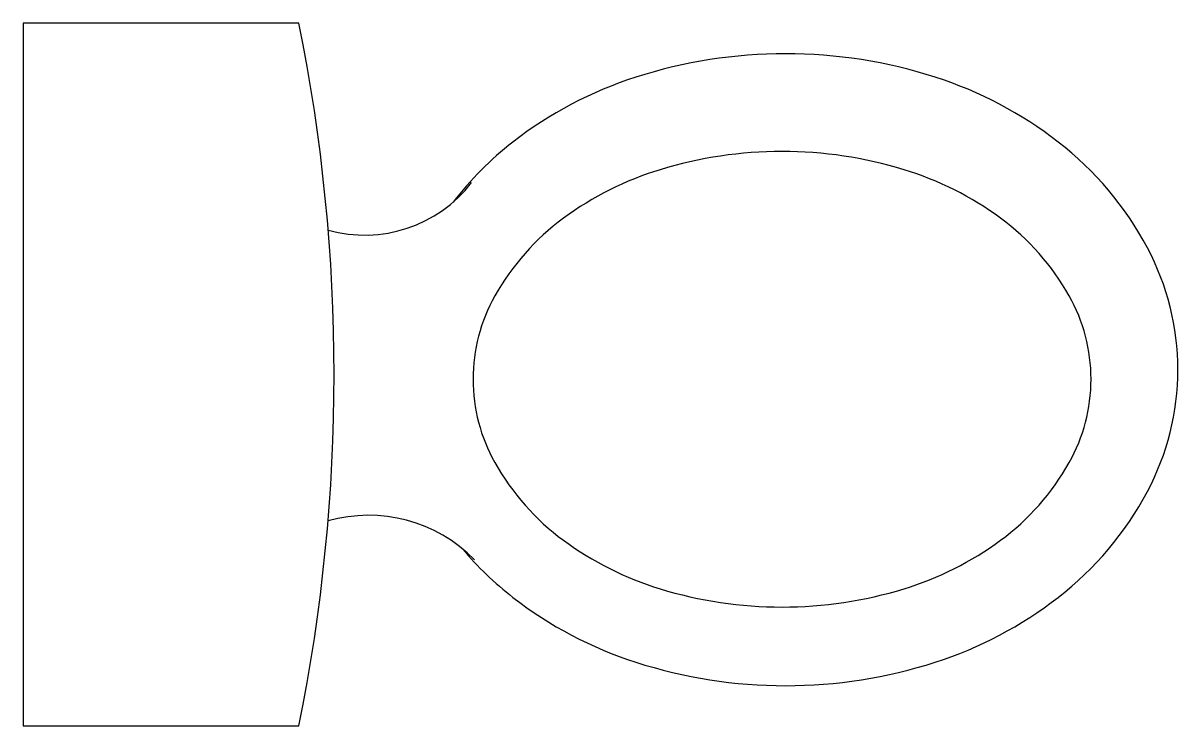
# Model space of a CAD drawing. Extents: x 0 to 676, y -206 to 206.
import ezdxf

# ---------------------------------------------------------------- set-up
doc = ezdxf.new("R2010")
doc.units = 0
doc.header["$LTSCALE"] = 100
doc.header["$MEASUREMENT"] = 0
doc.layers.get('0').update_dxf_attribs({"linetype": 'CONTINUOUS'})

msp = doc.modelspace()

# ---------------------------------------------------------------- linework, layer by layer
for points in [[(161.53, -205.83, 0.09988), (161.53, 205.83), (0, 205.83), (0, -205.83)], [(263.42, -2.78, 0.128649), (276.19, -51.59, 0.1063), (316.41, -97.12, 0.084942), (372.91, -125.53, 0.074248), (444.34, -136.19, 0.074248), (515.78, -125.53, 0.084942), (572.27, -97.12, 0.1063), (612.49, -51.59, 0.128649), (625.27, -2.78, 0.128649), (612.49, 46.03, 0.1063), (572.27, 91.56, 0.084942), (515.78, 119.97, 0.074248), (444.34, 130.64, 0.074248), (372.91, 119.97, 0.084942), (316.41, 91.56, 0.1063), (276.19, 46.03, 0.128649)]]:
    msp.add_lwpolyline(points, format="xyb", close=True)
msp.add_lwpolyline([(257.32, -102.2, 0.052767), (286.79, -130.53, 0.087488), (358.72, -168.5, 0.077956), (446.41, -182.26, 0.077956), (534.09, -168.5, 0.087488), (606.02, -130.53, 0.105517), (658.27, -68.53, 0.123124), (676.11, 2.82, 0.123124), (658.27, 74.17, 0.105517), (606.02, 136.17, 0.087488), (534.09, 174.14, 0.077956), (446.41, 187.9, 0.077956), (358.72, 174.14, 0.087488), (286.79, 136.17, 0.064207), (251.77, 100.93, 0.123124)], format="xyb")
for centre, radius, start, end in [((199.9, 161.05), 79.4, 254.4728, 322.18431), ((202.31, -168.94), 86.49, 44.23675, 105.94604)]:
    msp.add_arc(centre, radius, start, end)

doc.saveas('drawing.dxf')
